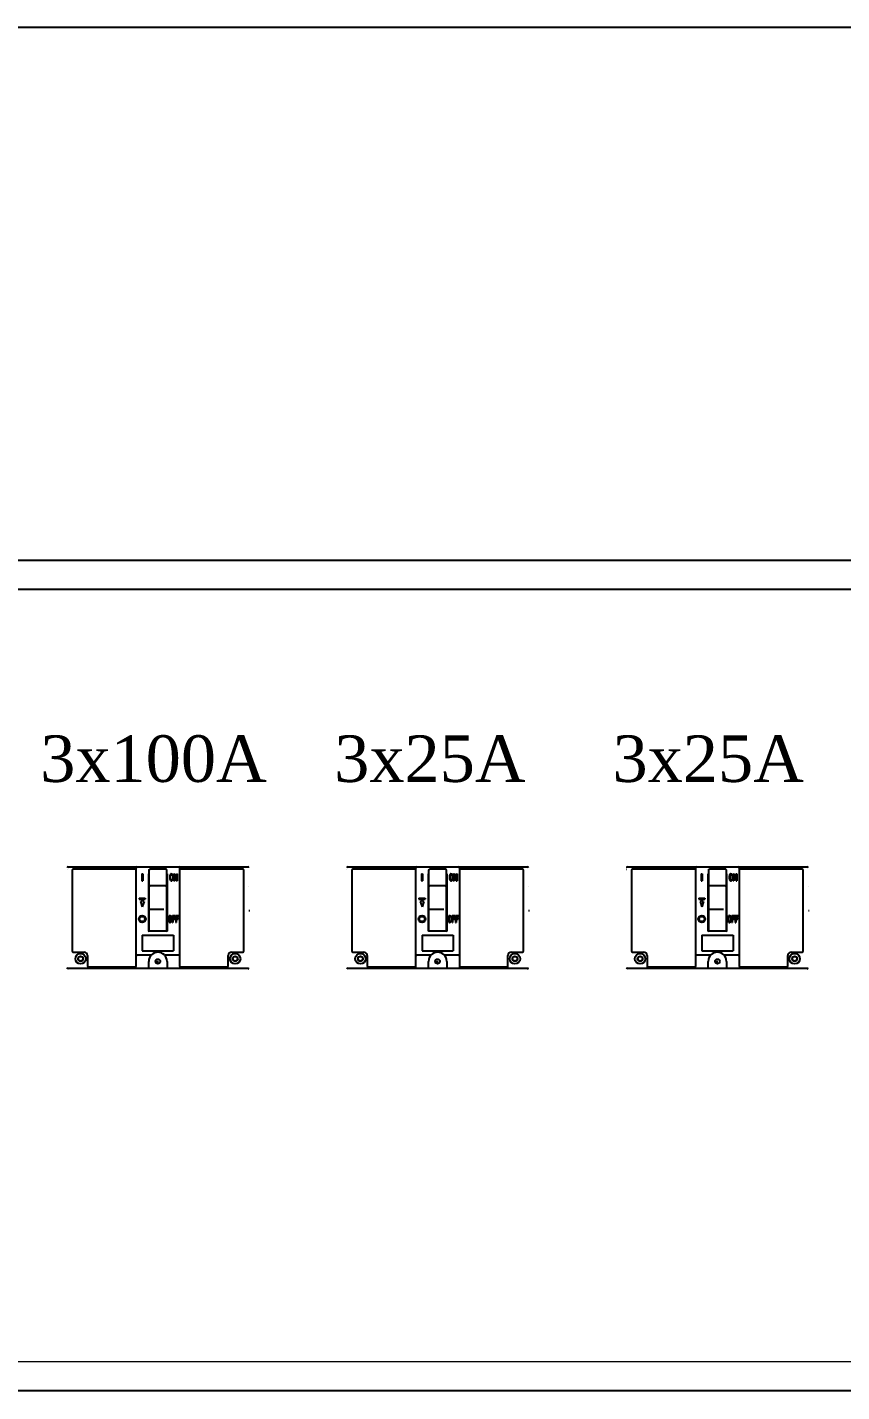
# Model space of a CAD drawing. Header units: metres. Extents: x 665631 to 671054, y 4275967 to 4279024.
# Drawn here: x 666614.4 to 666659, y 4276454.5 to 4276529.3 of the extents above; entities that cross this region are included whole.
import ezdxf
from ezdxf.enums import TextEntityAlignment as Align

# ---------------------------------------------------------------- set-up
doc = ezdxf.new("R2010")
doc.units = ezdxf.units.M
doc.linetypes.add('CENTER', pattern=[2, 1.25, -0.25, 0.25, -0.25])
doc.layers.get('0').update_dxf_attribs({"color": 5, "lineweight": 0})
for name, color, linetype in [('AFB ANTED', 7, 'Continuous'), ('DEFAULT_1', 7, 'CENTER'), ('SUPPLEMENTARY', 7, 'Continuous')]:
    doc.layers.add(name, color=color, linetype=linetype)
doc.styles.get("Standard").update_dxf_attribs({"font": 'times.ttf'})
doc.dimstyles.new('ISO-25', dxfattribs={"dimtxt": 2.5, "dimasz": 2.5, "dimexe": 1.25, "dimexo": 0.625, "dimtad": 1, "dimtxsty": 'Standard', "dimcen": 2.5, "dimadec": 0, "dimazin": 0, "dimtfac": 1, "dimtmove": 0, "dimatfit": 3, "dimfxl": 1, "dimarcsym": 0})

# ---------------------------------------------------------------- blocks, each defined once
blk = doc.blocks.new('ANO DETAYI')
at = {"color": 7, "linetype": 'Continuous'}
for p, q in [((-65220.346, -338.975, 148), (-63920.346, -338.975, 148)), ((-65181.346, -576.975, 74), (-63959.346, -576.975, 74)), ((-65178.346, -589.975, 74), (-63962.346, -589.975, 74)), ((-64989.584, -715.215, 76.949), (-64989.603, -715.196, 76.949)), ((-64989.584, -715.196, 76.949), (-64989.603, -715.196, 76.949)), ((-64989.196, -714.071, 76.949), (-64908.913, -714.071, 76.949)), ((-64987.384, -715.429, 76.949), (-64987.384, -751.742, 76.949)), ((-64959.141, -715.041, 76.949), (-64986.996, -715.041, 76.949)), ((-64958.753, -758.337, 76.949), (-64958.753, -714.459, 76.949)), ((-64956.231, -717.136, 76.949), (-64956.231, -720.24, 76.949)), ((-64956.231, -717.136, 76.949), (-64955.843, -717.136, 76.949)), ((-64955.843, -717.136, 76.949), (-64955.843, -720.24, 76.949)), ((-64953.322, -717.101, 76.949), (-64953.322, -742.787, 76.949)), ((-64952.934, -742.691, 76.949), (-64952.934, -715.373, 76.949)), ((-64945.563, -714.985, 76.949), (-64952.546, -714.985, 76.949)), ((-64945.175, -715.373, 76.949), (-64945.175, -742.691, 76.949)), ((-64944.787, -742.787, 76.949), (-64944.787, -717.101, 76.949)), ((-64943.701, -717.863, 76.949), (-64943.739, -718.193, 76.949)), ((-64943.739, -718.193, 76.949), (-64943.739, -719.183, 76.949)), ((-64943.739, -719.183, 76.949), (-64943.701, -719.513, 76.949)), ((-64943.625, -717.598, 76.949), (-64943.701, -717.863, 76.949)), ((-64943.472, -717.334, 76.949), (-64943.625, -717.598, 76.949)), ((-64943.472, -717.929, 76.949), (-64943.51, -718.193, 76.949)), ((-64943.51, -718.193, 76.949), (-64943.51, -719.183, 76.949)), ((-64943.51, -719.183, 76.949), (-64943.472, -719.447, 76.949)), ((-64943.319, -717.202, 76.949), (-64943.472, -717.334, 76.949)), ((-64943.396, -717.731, 76.949), (-64943.472, -717.929, 76.949)), ((-64943.281, -717.598, 76.949), (-64943.396, -717.731, 76.949)), ((-64943.129, -717.136, 76.949), (-64943.319, -717.202, 76.949)), ((-64943.129, -717.532, 76.949), (-64943.281, -717.598, 76.949)), ((-64943.129, -717.136, 76.949), (-64942.824, -717.136, 76.949)), ((-64943.129, -717.532, 76.949), (-64942.824, -717.532, 76.949)), ((-64942.824, -717.136, 76.949), (-64942.633, -717.202, 76.949)), ((-64942.824, -717.532, 76.949), (-64942.671, -717.598, 76.949)), ((-64942.671, -717.598, 76.949), (-64942.557, -717.731, 76.949)), ((-64942.633, -717.202, 76.949), (-64942.48, -717.334, 76.949)), ((-64942.557, -717.731, 76.949), (-64942.48, -717.929, 76.949)), ((-64942.48, -717.334, 76.949), (-64942.328, -717.598, 76.949)), ((-64942.48, -717.929, 76.949), (-64942.442, -718.193, 76.949)), ((-64942.442, -719.183, 76.949), (-64942.48, -719.447, 76.949)), ((-64942.442, -718.193, 76.949), (-64942.442, -719.183, 76.949)), ((-64942.328, -717.598, 76.949), (-64942.251, -717.863, 76.949)), ((-64942.251, -717.863, 76.949), (-64942.213, -718.193, 76.949)), ((-64942.213, -719.183, 76.949), (-64942.251, -719.513, 76.949)), ((-64942.213, -718.193, 76.949), (-64942.213, -719.183, 76.949)), ((-64941.908, -717.136, 76.949), (-64941.908, -720.24, 76.949)), ((-64941.908, -717.136, 76.949), (-64941.565, -717.136, 76.949)), ((-64941.679, -717.532, 76.949), (-64941.679, -720.24, 76.949)), ((-64941.679, -717.532, 76.949), (-64940.725, -720.24, 76.949)), ((-64941.565, -717.136, 76.949), (-64940.611, -719.778, 76.949)), ((-64940.611, -717.136, 76.949), (-64940.611, -719.778, 76.949)), ((-64940.611, -717.136, 76.949), (-64940.382, -717.136, 76.949)), ((-64940.382, -717.136, 76.949), (-64940.382, -720.24, 76.949)), ((-64939.355, -714.459, 76.949), (-64939.355, -758.337, 76.949)), ((-64911.112, -715.041, 76.949), (-64938.967, -715.041, 76.949)), ((-64910.724, -751.742, 76.949), (-64910.724, -715.429, 76.949)), ((-64864.584, -715.215, 76.949), (-64864.603, -715.196, 76.949)), ((-64864.584, -715.196, 76.949), (-64864.603, -715.196, 76.949)), ((-64864.196, -714.071, 76.949), (-64783.913, -714.071, 76.949)), ((-64862.384, -715.429, 76.949), (-64862.384, -751.742, 76.949)), ((-64834.141, -715.041, 76.949), (-64861.996, -715.041, 76.949)), ((-64833.753, -758.337, 76.949), (-64833.753, -714.459, 76.949)), ((-64831.231, -717.136, 76.949), (-64831.231, -720.24, 76.949)), ((-64831.231, -717.136, 76.949), (-64830.843, -717.136, 76.949)), ((-64830.843, -717.136, 76.949), (-64830.843, -720.24, 76.949)), ((-64828.322, -717.101, 76.949), (-64828.322, -742.787, 76.949)), ((-64827.934, -742.691, 76.949), (-64827.934, -715.373, 76.949)), ((-64820.563, -714.985, 76.949), (-64827.546, -714.985, 76.949)), ((-64820.175, -715.373, 76.949), (-64820.175, -742.691, 76.949)), ((-64819.787, -742.787, 76.949), (-64819.787, -717.101, 76.949)), ((-64818.701, -717.863, 76.949), (-64818.739, -718.193, 76.949)), ((-64818.739, -718.193, 76.949), (-64818.739, -719.183, 76.949)), ((-64818.739, -719.183, 76.949), (-64818.701, -719.513, 76.949)), ((-64818.625, -717.598, 76.949), (-64818.701, -717.863, 76.949)), ((-64818.472, -717.334, 76.949), (-64818.625, -717.598, 76.949)), ((-64818.472, -717.929, 76.949), (-64818.51, -718.193, 76.949)), ((-64818.51, -718.193, 76.949), (-64818.51, -719.183, 76.949)), ((-64818.51, -719.183, 76.949), (-64818.472, -719.447, 76.949)), ((-64818.319, -717.202, 76.949), (-64818.472, -717.334, 76.949)), ((-64818.396, -717.731, 76.949), (-64818.472, -717.929, 76.949)), ((-64818.281, -717.598, 76.949), (-64818.396, -717.731, 76.949)), ((-64818.129, -717.136, 76.949), (-64818.319, -717.202, 76.949)), ((-64818.129, -717.532, 76.949), (-64818.281, -717.598, 76.949)), ((-64818.129, -717.136, 76.949), (-64817.824, -717.136, 76.949)), ((-64818.129, -717.532, 76.949), (-64817.824, -717.532, 76.949)), ((-64817.824, -717.136, 76.949), (-64817.633, -717.202, 76.949)), ((-64817.824, -717.532, 76.949), (-64817.671, -717.598, 76.949)), ((-64817.671, -717.598, 76.949), (-64817.557, -717.731, 76.949)), ((-64817.633, -717.202, 76.949), (-64817.48, -717.334, 76.949)), ((-64817.557, -717.731, 76.949), (-64817.48, -717.929, 76.949)), ((-64817.48, -717.334, 76.949), (-64817.328, -717.598, 76.949)), ((-64817.48, -717.929, 76.949), (-64817.442, -718.193, 76.949)), ((-64817.442, -719.183, 76.949), (-64817.48, -719.447, 76.949)), ((-64817.442, -718.193, 76.949), (-64817.442, -719.183, 76.949)), ((-64817.328, -717.598, 76.949), (-64817.251, -717.863, 76.949)), ((-64817.251, -717.863, 76.949), (-64817.213, -718.193, 76.949)), ((-64817.213, -719.183, 76.949), (-64817.251, -719.513, 76.949)), ((-64817.213, -718.193, 76.949), (-64817.213, -719.183, 76.949)), ((-64816.908, -717.136, 76.949), (-64816.908, -720.24, 76.949)), ((-64816.908, -717.136, 76.949), (-64816.565, -717.136, 76.949)), ((-64816.679, -717.532, 76.949), (-64816.679, -720.24, 76.949)), ((-64816.679, -717.532, 76.949), (-64815.725, -720.24, 76.949)), ((-64816.565, -717.136, 76.949), (-64815.611, -719.778, 76.949)), ((-64815.611, -717.136, 76.949), (-64815.611, -719.778, 76.949)), ((-64815.611, -717.136, 76.949), (-64815.382, -717.136, 76.949)), ((-64815.382, -717.136, 76.949), (-64815.382, -720.24, 76.949)), ((-64814.355, -714.459, 76.949), (-64814.355, -758.337, 76.949)), ((-64786.112, -715.041, 76.949), (-64813.967, -715.041, 76.949)), ((-64785.724, -751.742, 76.949), (-64785.724, -715.429, 76.949)), ((-64739.584, -715.215, 76.949), (-64739.603, -715.196, 76.949)), ((-64739.584, -715.196, 76.949), (-64739.603, -715.196, 76.949)), ((-64739.196, -714.071, 76.949), (-64658.913, -714.071, 76.949)), ((-64737.384, -715.429, 76.949), (-64737.384, -751.742, 76.949)), ((-64709.141, -715.041, 76.949), (-64736.996, -715.041, 76.949)), ((-64708.753, -758.337, 76.949), (-64708.753, -714.459, 76.949)), ((-64706.231, -717.136, 76.949), (-64706.231, -720.24, 76.949)), ((-64706.231, -717.136, 76.949), (-64705.843, -717.136, 76.949)), ((-64705.843, -717.136, 76.949), (-64705.843, -720.24, 76.949)), ((-64703.322, -717.101, 76.949), (-64703.322, -742.787, 76.949)), ((-64702.934, -742.691, 76.949), (-64702.934, -715.373, 76.949)), ((-64695.563, -714.985, 76.949), (-64702.546, -714.985, 76.949)), ((-64695.175, -715.373, 76.949), (-64695.175, -742.691, 76.949)), ((-64694.787, -742.787, 76.949), (-64694.787, -717.101, 76.949)), ((-64693.701, -717.863, 76.949), (-64693.739, -718.193, 76.949)), ((-64693.739, -718.193, 76.949), (-64693.739, -719.183, 76.949)), ((-64693.739, -719.183, 76.949), (-64693.701, -719.513, 76.949)), ((-64693.625, -717.598, 76.949), (-64693.701, -717.863, 76.949)), ((-64693.472, -717.334, 76.949), (-64693.625, -717.598, 76.949)), ((-64693.472, -717.929, 76.949), (-64693.51, -718.193, 76.949)), ((-64693.51, -718.193, 76.949), (-64693.51, -719.183, 76.949)), ((-64693.51, -719.183, 76.949), (-64693.472, -719.447, 76.949)), ((-64693.319, -717.202, 76.949), (-64693.472, -717.334, 76.949)), ((-64693.396, -717.731, 76.949), (-64693.472, -717.929, 76.949)), ((-64693.281, -717.598, 76.949), (-64693.396, -717.731, 76.949)), ((-64693.129, -717.136, 76.949), (-64693.319, -717.202, 76.949)), ((-64693.129, -717.532, 76.949), (-64693.281, -717.598, 76.949)), ((-64693.129, -717.136, 76.949), (-64692.824, -717.136, 76.949)), ((-64693.129, -717.532, 76.949), (-64692.824, -717.532, 76.949)), ((-64692.824, -717.136, 76.949), (-64692.633, -717.202, 76.949)), ((-64692.824, -717.532, 76.949), (-64692.671, -717.598, 76.949)), ((-64692.671, -717.598, 76.949), (-64692.557, -717.731, 76.949)), ((-64692.633, -717.202, 76.949), (-64692.48, -717.334, 76.949)), ((-64692.557, -717.731, 76.949), (-64692.48, -717.929, 76.949)), ((-64692.48, -717.334, 76.949), (-64692.328, -717.598, 76.949)), ((-64692.48, -717.929, 76.949), (-64692.442, -718.193, 76.949)), ((-64692.442, -719.183, 76.949), (-64692.48, -719.447, 76.949)), ((-64692.442, -718.193, 76.949), (-64692.442, -719.183, 76.949)), ((-64692.328, -717.598, 76.949), (-64692.251, -717.863, 76.949)), ((-64692.251, -717.863, 76.949), (-64692.213, -718.193, 76.949)), ((-64692.213, -719.183, 76.949), (-64692.251, -719.513, 76.949)), ((-64692.213, -718.193, 76.949), (-64692.213, -719.183, 76.949)), ((-64691.908, -717.136, 76.949), (-64691.908, -720.24, 76.949)), ((-64691.908, -717.136, 76.949), (-64691.565, -717.136, 76.949)), ((-64691.679, -717.532, 76.949), (-64691.679, -720.24, 76.949)), ((-64691.679, -717.532, 76.949), (-64690.725, -720.24, 76.949)), ((-64691.565, -717.136, 76.949), (-64690.611, -719.778, 76.949)), ((-64690.611, -717.136, 76.949), (-64690.611, -719.778, 76.949)), ((-64690.611, -717.136, 76.949), (-64690.382, -717.136, 76.949)), ((-64690.382, -717.136, 76.949), (-64690.382, -720.24, 76.949)), ((-64689.355, -714.459, 76.949), (-64689.355, -758.337, 76.949)), ((-64661.112, -715.041, 76.949), (-64688.967, -715.041, 76.949)), ((-64660.724, -751.742, 76.949), (-64660.724, -715.429, 76.949)), ((-64956.231, -720.24, 76.949), (-64955.843, -720.24, 76.949)), ((-64945.563, -722.547, 76.949), (-64952.546, -722.547, 76.949)), ((-64943.701, -719.513, 76.949), (-64943.625, -719.778, 76.949)), ((-64943.625, -719.778, 76.949), (-64943.472, -720.042, 76.949)), ((-64943.472, -719.447, 76.949), (-64943.396, -719.646, 76.949)), ((-64943.472, -720.042, 76.949), (-64943.319, -720.174, 76.949)), ((-64943.396, -719.646, 76.949), (-64943.281, -719.778, 76.949)), ((-64943.319, -720.174, 76.949), (-64943.129, -720.24, 76.949)), ((-64943.281, -719.778, 76.949), (-64943.129, -719.844, 76.949)), ((-64943.129, -719.844, 76.949), (-64942.824, -719.844, 76.949)), ((-64943.129, -720.24, 76.949), (-64942.824, -720.24, 76.949)), ((-64942.671, -719.778, 76.949), (-64942.824, -719.844, 76.949)), ((-64942.633, -720.174, 76.949), (-64942.824, -720.24, 76.949)), ((-64942.557, -719.646, 76.949), (-64942.671, -719.778, 76.949)), ((-64942.48, -720.042, 76.949), (-64942.633, -720.174, 76.949)), ((-64942.48, -719.447, 76.949), (-64942.557, -719.646, 76.949)), ((-64942.328, -719.778, 76.949), (-64942.48, -720.042, 76.949)), ((-64942.251, -719.513, 76.949), (-64942.328, -719.778, 76.949)), ((-64941.908, -720.24, 76.949), (-64941.679, -720.24, 76.949)), ((-64940.725, -720.24, 76.949), (-64940.382, -720.24, 76.949)), ((-64908.505, -722.956, 76.949), (-64908.525, -722.956, 76.949)), ((-64908.524, -722.974, 76.949), (-64908.505, -722.956, 76.949)), ((-64831.231, -720.24, 76.949), (-64830.843, -720.24, 76.949)), ((-64820.563, -722.547, 76.949), (-64827.546, -722.547, 76.949)), ((-64818.701, -719.513, 76.949), (-64818.625, -719.778, 76.949)), ((-64818.625, -719.778, 76.949), (-64818.472, -720.042, 76.949)), ((-64818.472, -719.447, 76.949), (-64818.396, -719.646, 76.949)), ((-64818.472, -720.042, 76.949), (-64818.319, -720.174, 76.949)), ((-64818.396, -719.646, 76.949), (-64818.281, -719.778, 76.949)), ((-64818.319, -720.174, 76.949), (-64818.129, -720.24, 76.949)), ((-64818.281, -719.778, 76.949), (-64818.129, -719.844, 76.949)), ((-64818.129, -719.844, 76.949), (-64817.824, -719.844, 76.949)), ((-64818.129, -720.24, 76.949), (-64817.824, -720.24, 76.949)), ((-64817.671, -719.778, 76.949), (-64817.824, -719.844, 76.949)), ((-64817.633, -720.174, 76.949), (-64817.824, -720.24, 76.949)), ((-64817.557, -719.646, 76.949), (-64817.671, -719.778, 76.949)), ((-64817.48, -720.042, 76.949), (-64817.633, -720.174, 76.949)), ((-64817.48, -719.447, 76.949), (-64817.557, -719.646, 76.949)), ((-64817.328, -719.778, 76.949), (-64817.48, -720.042, 76.949)), ((-64817.251, -719.513, 76.949), (-64817.328, -719.778, 76.949)), ((-64816.908, -720.24, 76.949), (-64816.679, -720.24, 76.949)), ((-64815.725, -720.24, 76.949), (-64815.382, -720.24, 76.949)), ((-64783.505, -722.956, 76.949), (-64783.525, -722.956, 76.949)), ((-64783.524, -722.974, 76.949), (-64783.505, -722.956, 76.949)), ((-64706.231, -720.24, 76.949), (-64705.843, -720.24, 76.949)), ((-64695.563, -722.547, 76.949), (-64702.546, -722.547, 76.949)), ((-64693.701, -719.513, 76.949), (-64693.625, -719.778, 76.949)), ((-64693.625, -719.778, 76.949), (-64693.472, -720.042, 76.949)), ((-64693.472, -719.447, 76.949), (-64693.396, -719.646, 76.949)), ((-64693.472, -720.042, 76.949), (-64693.319, -720.174, 76.949)), ((-64693.396, -719.646, 76.949), (-64693.281, -719.778, 76.949)), ((-64693.319, -720.174, 76.949), (-64693.129, -720.24, 76.949)), ((-64693.281, -719.778, 76.949), (-64693.129, -719.844, 76.949)), ((-64693.129, -719.844, 76.949), (-64692.824, -719.844, 76.949)), ((-64693.129, -720.24, 76.949), (-64692.824, -720.24, 76.949)), ((-64692.671, -719.778, 76.949), (-64692.824, -719.844, 76.949)), ((-64692.633, -720.174, 76.949), (-64692.824, -720.24, 76.949)), ((-64692.557, -719.646, 76.949), (-64692.671, -719.778, 76.949)), ((-64692.48, -720.042, 76.949), (-64692.633, -720.174, 76.949)), ((-64692.48, -719.447, 76.949), (-64692.557, -719.646, 76.949)), ((-64692.328, -719.778, 76.949), (-64692.48, -720.042, 76.949)), ((-64692.251, -719.513, 76.949), (-64692.328, -719.778, 76.949)), ((-64691.908, -720.24, 76.949), (-64691.679, -720.24, 76.949)), ((-64690.725, -720.24, 76.949), (-64690.382, -720.24, 76.949)), ((-64658.505, -722.956, 76.949), (-64658.525, -722.956, 76.949)), ((-64658.524, -722.974, 76.949), (-64658.505, -722.956, 76.949)), ((-64957.395, -727.999, 76.949), (-64957.395, -728.387, 76.949)), ((-64957.395, -727.999, 76.949), (-64954.679, -727.999, 76.949)), ((-64957.395, -728.387, 76.949), (-64956.231, -728.387, 76.949)), ((-64956.813, -729.551, 76.949), (-64956.037, -731.878, 76.949)), ((-64956.813, -729.551, 76.949), (-64956.231, -729.551, 76.949)), ((-64956.231, -728.387, 76.949), (-64956.231, -729.551, 76.949)), ((-64955.261, -729.551, 76.949), (-64956.037, -731.878, 76.949)), ((-64955.843, -728.387, 76.949), (-64955.843, -729.551, 76.949)), ((-64955.843, -728.387, 76.949), (-64954.679, -728.387, 76.949)), ((-64955.843, -729.551, 76.949), (-64955.261, -729.551, 76.949)), ((-64954.679, -727.999, 76.949), (-64954.679, -728.387, 76.949)), ((-64832.395, -727.999, 76.949), (-64832.395, -728.387, 76.949)), ((-64832.395, -727.999, 76.949), (-64829.679, -727.999, 76.949)), ((-64832.395, -728.387, 76.949), (-64831.231, -728.387, 76.949)), ((-64831.813, -729.551, 76.949), (-64831.037, -731.878, 76.949)), ((-64831.813, -729.551, 76.949), (-64831.231, -729.551, 76.949)), ((-64831.231, -728.387, 76.949), (-64831.231, -729.551, 76.949)), ((-64830.261, -729.551, 76.949), (-64831.037, -731.878, 76.949)), ((-64830.843, -728.387, 76.949), (-64830.843, -729.551, 76.949)), ((-64830.843, -728.387, 76.949), (-64829.679, -728.387, 76.949)), ((-64830.843, -729.551, 76.949), (-64830.261, -729.551, 76.949)), ((-64829.679, -727.999, 76.949), (-64829.679, -728.387, 76.949)), ((-64707.395, -727.999, 76.949), (-64707.395, -728.387, 76.949)), ((-64707.395, -727.999, 76.949), (-64704.679, -727.999, 76.949)), ((-64707.395, -728.387, 76.949), (-64706.231, -728.387, 76.949)), ((-64706.813, -729.551, 76.949), (-64706.037, -731.878, 76.949)), ((-64706.813, -729.551, 76.949), (-64706.231, -729.551, 76.949)), ((-64706.231, -728.387, 76.949), (-64706.231, -729.551, 76.949)), ((-64705.261, -729.551, 76.949), (-64706.037, -731.878, 76.949)), ((-64705.843, -728.387, 76.949), (-64705.843, -729.551, 76.949)), ((-64705.843, -728.387, 76.949), (-64704.679, -728.387, 76.949)), ((-64705.843, -729.551, 76.949), (-64705.261, -729.551, 76.949)), ((-64704.679, -727.999, 76.949), (-64704.679, -728.387, 76.949)), ((-64952.546, -732.957, 76.949), (-64946.338, -732.957, 76.949)), ((-64944.247, -736.484, 76.949), (-64944.282, -736.815, 76.949)), ((-64944.282, -736.815, 76.949), (-64944.282, -737.805, 76.949)), ((-64944.177, -736.22, 76.949), (-64944.247, -736.484, 76.949)), ((-64944.036, -735.956, 76.949), (-64944.177, -736.22, 76.949)), ((-64944.036, -736.55, 76.949), (-64944.071, -736.815, 76.949)), ((-64944.071, -736.815, 76.949), (-64944.071, -737.805, 76.949)), ((-64943.895, -735.824, 76.949), (-64944.036, -735.956, 76.949)), ((-64943.966, -736.352, 76.949), (-64944.036, -736.55, 76.949)), ((-64943.86, -736.22, 76.949), (-64943.966, -736.352, 76.949)), ((-64943.719, -735.758, 76.949), (-64943.895, -735.824, 76.949)), ((-64943.719, -736.154, 76.949), (-64943.86, -736.22, 76.949)), ((-64943.719, -735.758, 76.949), (-64943.438, -735.758, 76.949)), ((-64943.719, -736.154, 76.949), (-64943.438, -736.154, 76.949)), ((-64943.438, -735.758, 76.949), (-64943.262, -735.824, 76.949)), ((-64943.438, -736.154, 76.949), (-64943.297, -736.22, 76.949)), ((-64943.297, -736.22, 76.949), (-64943.192, -736.352, 76.949)), ((-64943.262, -735.824, 76.949), (-64943.122, -735.956, 76.949)), ((-64943.192, -736.352, 76.949), (-64943.122, -736.55, 76.949)), ((-64943.122, -735.956, 76.949), (-64942.981, -736.22, 76.949)), ((-64943.122, -736.55, 76.949), (-64943.086, -736.815, 76.949)), ((-64943.086, -736.815, 76.949), (-64943.086, -737.805, 76.949)), ((-64942.981, -736.22, 76.949), (-64942.91, -736.484, 76.949)), ((-64942.91, -736.484, 76.949), (-64942.875, -736.815, 76.949)), ((-64942.875, -736.815, 76.949), (-64942.875, -737.805, 76.949)), ((-64942.594, -735.758, 76.949), (-64942.594, -738.862, 76.949)), ((-64942.594, -735.758, 76.949), (-64941.328, -735.758, 76.949)), ((-64942.383, -736.154, 76.949), (-64942.383, -737.013, 76.949)), ((-64942.383, -736.154, 76.949), (-64941.328, -736.154, 76.949)), ((-64942.383, -737.013, 76.949), (-64941.468, -737.013, 76.949)), ((-64942.383, -737.409, 76.949), (-64942.383, -738.862, 76.949)), ((-64942.383, -737.409, 76.949), (-64941.468, -737.409, 76.949)), ((-64941.468, -737.013, 76.949), (-64941.468, -737.409, 76.949)), ((-64941.328, -735.758, 76.949), (-64941.328, -736.154, 76.949)), ((-64941.046, -735.758, 76.949), (-64941.046, -738.862, 76.949)), ((-64941.046, -735.758, 76.949), (-64939.78, -735.758, 76.949)), ((-64940.835, -736.154, 76.949), (-64940.835, -737.013, 76.949)), ((-64940.835, -736.154, 76.949), (-64939.78, -736.154, 76.949)), ((-64940.835, -737.013, 76.949), (-64939.921, -737.013, 76.949)), ((-64940.835, -737.409, 76.949), (-64940.835, -738.862, 76.949)), ((-64940.835, -737.409, 76.949), (-64939.921, -737.409, 76.949)), ((-64939.921, -737.013, 76.949), (-64939.921, -737.409, 76.949)), ((-64939.78, -735.758, 76.949), (-64939.78, -736.154, 76.949)), ((-64908.016, -733.663, 76.949), (-64908.404, -733.663, 76.949)), ((-64827.546, -732.957, 76.949), (-64821.338, -732.957, 76.949)), ((-64819.247, -736.484, 76.949), (-64819.282, -736.815, 76.949)), ((-64819.282, -736.815, 76.949), (-64819.282, -737.805, 76.949)), ((-64819.177, -736.22, 76.949), (-64819.247, -736.484, 76.949)), ((-64819.036, -735.956, 76.949), (-64819.177, -736.22, 76.949)), ((-64819.036, -736.55, 76.949), (-64819.071, -736.815, 76.949)), ((-64819.071, -736.815, 76.949), (-64819.071, -737.805, 76.949)), ((-64818.895, -735.824, 76.949), (-64819.036, -735.956, 76.949)), ((-64818.966, -736.352, 76.949), (-64819.036, -736.55, 76.949)), ((-64818.86, -736.22, 76.949), (-64818.966, -736.352, 76.949)), ((-64818.719, -735.758, 76.949), (-64818.895, -735.824, 76.949)), ((-64818.719, -736.154, 76.949), (-64818.86, -736.22, 76.949)), ((-64818.719, -735.758, 76.949), (-64818.438, -735.758, 76.949)), ((-64818.719, -736.154, 76.949), (-64818.438, -736.154, 76.949)), ((-64818.438, -735.758, 76.949), (-64818.262, -735.824, 76.949)), ((-64818.438, -736.154, 76.949), (-64818.297, -736.22, 76.949)), ((-64818.297, -736.22, 76.949), (-64818.192, -736.352, 76.949)), ((-64818.262, -735.824, 76.949), (-64818.122, -735.956, 76.949)), ((-64818.192, -736.352, 76.949), (-64818.122, -736.55, 76.949)), ((-64818.122, -735.956, 76.949), (-64817.981, -736.22, 76.949)), ((-64818.122, -736.55, 76.949), (-64818.086, -736.815, 76.949)), ((-64818.086, -736.815, 76.949), (-64818.086, -737.805, 76.949)), ((-64817.981, -736.22, 76.949), (-64817.91, -736.484, 76.949)), ((-64817.91, -736.484, 76.949), (-64817.875, -736.815, 76.949)), ((-64817.875, -736.815, 76.949), (-64817.875, -737.805, 76.949)), ((-64817.594, -735.758, 76.949), (-64817.594, -738.862, 76.949)), ((-64817.594, -735.758, 76.949), (-64816.328, -735.758, 76.949)), ((-64817.383, -736.154, 76.949), (-64817.383, -737.013, 76.949)), ((-64817.383, -736.154, 76.949), (-64816.328, -736.154, 76.949)), ((-64817.383, -737.013, 76.949), (-64816.468, -737.013, 76.949)), ((-64817.383, -737.409, 76.949), (-64817.383, -738.862, 76.949)), ((-64817.383, -737.409, 76.949), (-64816.468, -737.409, 76.949)), ((-64816.468, -737.013, 76.949), (-64816.468, -737.409, 76.949)), ((-64816.328, -735.758, 76.949), (-64816.328, -736.154, 76.949)), ((-64816.046, -735.758, 76.949), (-64816.046, -738.862, 76.949)), ((-64816.046, -735.758, 76.949), (-64814.78, -735.758, 76.949)), ((-64815.835, -736.154, 76.949), (-64815.835, -737.013, 76.949)), ((-64815.835, -736.154, 76.949), (-64814.78, -736.154, 76.949)), ((-64815.835, -737.013, 76.949), (-64814.921, -737.013, 76.949)), ((-64815.835, -737.409, 76.949), (-64815.835, -738.862, 76.949)), ((-64815.835, -737.409, 76.949), (-64814.921, -737.409, 76.949)), ((-64814.921, -737.013, 76.949), (-64814.921, -737.409, 76.949)), ((-64814.78, -735.758, 76.949), (-64814.78, -736.154, 76.949)), ((-64783.016, -733.663, 76.949), (-64783.404, -733.663, 76.949)), ((-64702.546, -732.957, 76.949), (-64696.338, -732.957, 76.949)), ((-64694.247, -736.484, 76.949), (-64694.282, -736.815, 76.949)), ((-64694.282, -736.815, 76.949), (-64694.282, -737.805, 76.949)), ((-64694.177, -736.22, 76.949), (-64694.247, -736.484, 76.949)), ((-64694.036, -735.956, 76.949), (-64694.177, -736.22, 76.949)), ((-64694.036, -736.55, 76.949), (-64694.071, -736.815, 76.949)), ((-64694.071, -736.815, 76.949), (-64694.071, -737.805, 76.949)), ((-64693.895, -735.824, 76.949), (-64694.036, -735.956, 76.949)), ((-64693.966, -736.352, 76.949), (-64694.036, -736.55, 76.949)), ((-64693.86, -736.22, 76.949), (-64693.966, -736.352, 76.949)), ((-64693.719, -735.758, 76.949), (-64693.895, -735.824, 76.949)), ((-64693.719, -736.154, 76.949), (-64693.86, -736.22, 76.949)), ((-64693.719, -735.758, 76.949), (-64693.438, -735.758, 76.949)), ((-64693.719, -736.154, 76.949), (-64693.438, -736.154, 76.949)), ((-64693.438, -735.758, 76.949), (-64693.262, -735.824, 76.949)), ((-64693.438, -736.154, 76.949), (-64693.297, -736.22, 76.949)), ((-64693.297, -736.22, 76.949), (-64693.192, -736.352, 76.949)), ((-64693.262, -735.824, 76.949), (-64693.122, -735.956, 76.949)), ((-64693.192, -736.352, 76.949), (-64693.122, -736.55, 76.949)), ((-64693.122, -735.956, 76.949), (-64692.981, -736.22, 76.949)), ((-64693.122, -736.55, 76.949), (-64693.086, -736.815, 76.949)), ((-64693.086, -736.815, 76.949), (-64693.086, -737.805, 76.949)), ((-64692.981, -736.22, 76.949), (-64692.91, -736.484, 76.949)), ((-64692.91, -736.484, 76.949), (-64692.875, -736.815, 76.949)), ((-64692.875, -736.815, 76.949), (-64692.875, -737.805, 76.949)), ((-64692.594, -735.758, 76.949), (-64692.594, -738.862, 76.949)), ((-64692.594, -735.758, 76.949), (-64691.328, -735.758, 76.949)), ((-64692.383, -736.154, 76.949), (-64692.383, -737.013, 76.949)), ((-64692.383, -736.154, 76.949), (-64691.328, -736.154, 76.949)), ((-64692.383, -737.013, 76.949), (-64691.468, -737.013, 76.949)), ((-64692.383, -737.409, 76.949), (-64692.383, -738.862, 76.949)), ((-64692.383, -737.409, 76.949), (-64691.468, -737.409, 76.949)), ((-64691.468, -737.013, 76.949), (-64691.468, -737.409, 76.949)), ((-64691.328, -735.758, 76.949), (-64691.328, -736.154, 76.949)), ((-64691.046, -735.758, 76.949), (-64691.046, -738.862, 76.949)), ((-64691.046, -735.758, 76.949), (-64689.78, -735.758, 76.949)), ((-64690.835, -736.154, 76.949), (-64690.835, -737.013, 76.949)), ((-64690.835, -736.154, 76.949), (-64689.78, -736.154, 76.949)), ((-64690.835, -737.013, 76.949), (-64689.921, -737.013, 76.949)), ((-64690.835, -737.409, 76.949), (-64690.835, -738.862, 76.949)), ((-64690.835, -737.409, 76.949), (-64689.921, -737.409, 76.949)), ((-64689.921, -737.013, 76.949), (-64689.921, -737.409, 76.949)), ((-64689.78, -735.758, 76.949), (-64689.78, -736.154, 76.949)), ((-64658.016, -733.663, 76.949), (-64658.404, -733.663, 76.949)), ((-64952.769, -742.691, 76.949), (-64952.934, -742.691, 76.949)), ((-64945.563, -742.762, 76.949), (-64952.546, -742.762, 76.949)), ((-64945.175, -742.691, 76.949), (-64945.341, -742.691, 76.949)), ((-64944.282, -737.805, 76.949), (-64944.247, -738.135, 76.949)), ((-64944.247, -738.135, 76.949), (-64944.177, -738.399, 76.949)), ((-64944.177, -738.399, 76.949), (-64944.036, -738.664, 76.949)), ((-64944.071, -737.805, 76.949), (-64944.036, -738.069, 76.949)), ((-64944.036, -738.069, 76.949), (-64943.966, -738.267, 76.949)), ((-64944.036, -738.664, 76.949), (-64943.895, -738.796, 76.949)), ((-64943.966, -738.267, 76.949), (-64943.86, -738.399, 76.949)), ((-64943.895, -738.796, 76.949), (-64943.719, -738.862, 76.949)), ((-64943.86, -738.399, 76.949), (-64943.719, -738.465, 76.949)), ((-64943.719, -738.465, 76.949), (-64943.438, -738.465, 76.949)), ((-64943.719, -738.862, 76.949), (-64943.438, -738.862, 76.949)), ((-64943.297, -738.399, 76.949), (-64943.438, -738.465, 76.949)), ((-64943.262, -738.796, 76.949), (-64943.438, -738.862, 76.949)), ((-64943.192, -738.267, 76.949), (-64943.297, -738.399, 76.949)), ((-64943.122, -738.664, 76.949), (-64943.262, -738.796, 76.949)), ((-64943.122, -738.069, 76.949), (-64943.192, -738.267, 76.949)), ((-64943.086, -737.805, 76.949), (-64943.122, -738.069, 76.949)), ((-64942.981, -738.399, 76.949), (-64943.122, -738.664, 76.949)), ((-64942.91, -738.135, 76.949), (-64942.981, -738.399, 76.949)), ((-64942.875, -737.805, 76.949), (-64942.91, -738.135, 76.949)), ((-64942.594, -738.862, 76.949), (-64942.383, -738.862, 76.949)), ((-64941.046, -738.862, 76.949), (-64940.835, -738.862, 76.949)), ((-64827.769, -742.691, 76.949), (-64827.934, -742.691, 76.949)), ((-64820.563, -742.762, 76.949), (-64827.546, -742.762, 76.949)), ((-64820.175, -742.691, 76.949), (-64820.341, -742.691, 76.949)), ((-64819.282, -737.805, 76.949), (-64819.247, -738.135, 76.949)), ((-64819.247, -738.135, 76.949), (-64819.177, -738.399, 76.949)), ((-64819.177, -738.399, 76.949), (-64819.036, -738.664, 76.949)), ((-64819.071, -737.805, 76.949), (-64819.036, -738.069, 76.949)), ((-64819.036, -738.069, 76.949), (-64818.966, -738.267, 76.949)), ((-64819.036, -738.664, 76.949), (-64818.895, -738.796, 76.949)), ((-64818.966, -738.267, 76.949), (-64818.86, -738.399, 76.949)), ((-64818.895, -738.796, 76.949), (-64818.719, -738.862, 76.949)), ((-64818.86, -738.399, 76.949), (-64818.719, -738.465, 76.949)), ((-64818.719, -738.465, 76.949), (-64818.438, -738.465, 76.949)), ((-64818.719, -738.862, 76.949), (-64818.438, -738.862, 76.949)), ((-64818.297, -738.399, 76.949), (-64818.438, -738.465, 76.949)), ((-64818.262, -738.796, 76.949), (-64818.438, -738.862, 76.949)), ((-64818.192, -738.267, 76.949), (-64818.297, -738.399, 76.949)), ((-64818.122, -738.664, 76.949), (-64818.262, -738.796, 76.949)), ((-64818.122, -738.069, 76.949), (-64818.192, -738.267, 76.949)), ((-64818.086, -737.805, 76.949), (-64818.122, -738.069, 76.949)), ((-64817.981, -738.399, 76.949), (-64818.122, -738.664, 76.949)), ((-64817.91, -738.135, 76.949), (-64817.981, -738.399, 76.949)), ((-64817.875, -737.805, 76.949), (-64817.91, -738.135, 76.949)), ((-64817.594, -738.862, 76.949), (-64817.383, -738.862, 76.949)), ((-64816.046, -738.862, 76.949), (-64815.835, -738.862, 76.949)), ((-64702.769, -742.691, 76.949), (-64702.934, -742.691, 76.949)), ((-64695.563, -742.762, 76.949), (-64702.546, -742.762, 76.949)), ((-64695.175, -742.691, 76.949), (-64695.341, -742.691, 76.949)), ((-64694.282, -737.805, 76.949), (-64694.247, -738.135, 76.949)), ((-64694.247, -738.135, 76.949), (-64694.177, -738.399, 76.949)), ((-64694.177, -738.399, 76.949), (-64694.036, -738.664, 76.949)), ((-64694.071, -737.805, 76.949), (-64694.036, -738.069, 76.949)), ((-64694.036, -738.069, 76.949), (-64693.966, -738.267, 76.949)), ((-64694.036, -738.664, 76.949), (-64693.895, -738.796, 76.949)), ((-64693.966, -738.267, 76.949), (-64693.86, -738.399, 76.949)), ((-64693.895, -738.796, 76.949), (-64693.719, -738.862, 76.949)), ((-64693.86, -738.399, 76.949), (-64693.719, -738.465, 76.949)), ((-64693.719, -738.465, 76.949), (-64693.438, -738.465, 76.949)), ((-64693.719, -738.862, 76.949), (-64693.438, -738.862, 76.949)), ((-64693.297, -738.399, 76.949), (-64693.438, -738.465, 76.949)), ((-64693.262, -738.796, 76.949), (-64693.438, -738.862, 76.949)), ((-64693.192, -738.267, 76.949), (-64693.297, -738.399, 76.949)), ((-64693.122, -738.664, 76.949), (-64693.262, -738.796, 76.949)), ((-64693.122, -738.069, 76.949), (-64693.192, -738.267, 76.949)), ((-64693.086, -737.805, 76.949), (-64693.122, -738.069, 76.949)), ((-64692.981, -738.399, 76.949), (-64693.122, -738.664, 76.949)), ((-64692.91, -738.135, 76.949), (-64692.981, -738.399, 76.949)), ((-64692.875, -737.805, 76.949), (-64692.91, -738.135, 76.949)), ((-64692.594, -738.862, 76.949), (-64692.383, -738.862, 76.949)), ((-64691.046, -738.862, 76.949), (-64690.835, -738.862, 76.949)), ((-64956.037, -744.603, 76.949), (-64956.037, -751.586, 76.949)), ((-64956.037, -744.603, 76.949), (-64942.071, -744.603, 76.949)), ((-64942.071, -744.603, 76.949), (-64942.071, -751.586, 76.949)), ((-64831.037, -744.603, 76.949), (-64831.037, -751.586, 76.949)), ((-64831.037, -744.603, 76.949), (-64817.071, -744.603, 76.949)), ((-64817.071, -744.603, 76.949), (-64817.071, -751.586, 76.949)), ((-64706.037, -744.603, 76.949), (-64706.037, -751.586, 76.949)), ((-64706.037, -744.603, 76.949), (-64692.071, -744.603, 76.949)), ((-64692.071, -744.603, 76.949), (-64692.071, -751.586, 76.949)), ((-64986.996, -752.13, 76.949), (-64982.03, -752.13, 76.949)), ((-64980.478, -753.681, 76.949), (-64980.478, -758.337, 76.949)), ((-64952.259, -753.526, 76.949), (-64958.365, -753.526, 76.949)), ((-64956.037, -751.586, 76.949), (-64942.071, -751.586, 76.949)), ((-64939.743, -753.526, 76.949), (-64945.849, -753.526, 76.949)), ((-64917.63, -758.337, 76.949), (-64917.63, -753.681, 76.949)), ((-64916.078, -752.13, 76.949), (-64911.112, -752.13, 76.949)), ((-64861.996, -752.13, 76.949), (-64857.03, -752.13, 76.949)), ((-64855.478, -753.681, 76.949), (-64855.478, -758.337, 76.949)), ((-64827.259, -753.526, 76.949), (-64833.365, -753.526, 76.949)), ((-64831.037, -751.586, 76.949), (-64817.071, -751.586, 76.949)), ((-64814.743, -753.526, 76.949), (-64820.849, -753.526, 76.949)), ((-64792.63, -758.337, 76.949), (-64792.63, -753.681, 76.949)), ((-64791.078, -752.13, 76.949), (-64786.112, -752.13, 76.949)), ((-64736.996, -752.13, 76.949), (-64732.03, -752.13, 76.949)), ((-64730.478, -753.681, 76.949), (-64730.478, -758.337, 76.949)), ((-64702.259, -753.526, 76.949), (-64708.365, -753.526, 76.949)), ((-64706.037, -751.586, 76.949), (-64692.071, -751.586, 76.949)), ((-64689.743, -753.526, 76.949), (-64695.849, -753.526, 76.949)), ((-64667.63, -758.337, 76.949), (-64667.63, -753.681, 76.949)), ((-64666.078, -752.13, 76.949), (-64661.112, -752.13, 76.949)), ((-64989.428, -759.346, 76.949), (-64908.505, -759.346, 76.949)), ((-64980.09, -758.725, 76.949), (-64959.141, -758.725, 76.949)), ((-64953.128, -759.19, 76.949), (-64953.128, -756.242, 76.949)), ((-64944.981, -756.242, 76.949), (-64944.981, -759.19, 76.949)), ((-64938.967, -758.725, 76.949), (-64918.018, -758.725, 76.949)), ((-64908.893, -759.734, 76.949), (-64908.505, -759.346, 76.949)), ((-64864.428, -759.346, 76.949), (-64783.505, -759.346, 76.949)), ((-64855.09, -758.725, 76.949), (-64834.141, -758.725, 76.949)), ((-64828.128, -759.19, 76.949), (-64828.128, -756.242, 76.949)), ((-64819.981, -756.242, 76.949), (-64819.981, -759.19, 76.949)), ((-64813.967, -758.725, 76.949), (-64793.018, -758.725, 76.949)), ((-64783.893, -759.734, 76.949), (-64783.505, -759.346, 76.949)), ((-64739.428, -759.346, 76.949), (-64658.505, -759.346, 76.949)), ((-64730.09, -758.725, 76.949), (-64709.141, -758.725, 76.949)), ((-64703.128, -759.19, 76.949), (-64703.128, -756.242, 76.949)), ((-64694.981, -756.242, 76.949), (-64694.981, -759.19, 76.949)), ((-64688.967, -758.725, 76.949), (-64668.018, -758.725, 76.949)), ((-64658.893, -759.734, 76.949), (-64658.505, -759.346, 76.949))]:
    blk.add_line(p, q, dxfattribs=at)
at = {"linetype": 'Continuous', "lineweight": 15, "ltscale": 5}
for q in [(-63964.346, -934.975, 148), (-63962.346, -934.975, 148)]:
    blk.add_line((-65178.346, -934.975, 148), q, dxfattribs=at)
at = {"linetype": 'ByBlock', "lineweight": 25, "ltscale": 2.5}
blk.add_line((-65178.346, -947.975, 148), (-63962.346, -947.975, 148), dxfattribs=at)
at = {"color": 7, "linetype": 'Continuous'}
for centre, radius in [((-64956.037, -737.31, 76.949), 1.552), ((-64956.037, -737.31, 76.949), 1.164), ((-64831.037, -737.31, 76.949), 1.552), ((-64831.037, -737.31, 76.949), 1.164), ((-64706.037, -737.31, 76.949), 1.552), ((-64706.037, -737.31, 76.949), 1.164), ((-64983.582, -755.078, 76.949), 2.328), ((-64983.582, -755.078, 76.949), 1.125), ((-64983.582, -755.078, 76.949), 1.028), ((-64949.054, -756.242, 76.949), 1.047), ((-64914.526, -755.078, 76.949), 2.328), ((-64914.526, -755.078, 76.949), 1.125), ((-64914.526, -755.078, 76.949), 1.028), ((-64858.582, -755.078, 76.949), 2.328), ((-64858.582, -755.078, 76.949), 1.125), ((-64858.582, -755.078, 76.949), 1.028), ((-64824.054, -756.242, 76.949), 1.047), ((-64789.526, -755.078, 76.949), 2.328), ((-64789.526, -755.078, 76.949), 1.125), ((-64789.526, -755.078, 76.949), 1.028), ((-64733.582, -755.078, 76.949), 2.328), ((-64733.582, -755.078, 76.949), 1.125), ((-64733.582, -755.078, 76.949), 1.028), ((-64699.054, -756.242, 76.949), 1.047), ((-64664.526, -755.078, 76.949), 2.328), ((-64664.526, -755.078, 76.949), 1.125), ((-64664.526, -755.078, 76.949), 1.028)]:
    blk.add_circle(centre, radius, dxfattribs=at)
for centre, radius, start, end in [((-64989.196, -714.459, 76.949), 0.388, 90, 180), ((-64986.996, -715.429, 76.949), 0.388, 90, 180), ((-64959.141, -715.429, 76.949), 0.388, 0, 90), ((-64958.365, -714.459, 76.949), 0.388, 90, 180), ((-64952.934, -718.473, 76.949), 0.388, 90, 180), ((-64945.175, -718.473, 76.949), 0.388, 0, 90), ((-64939.743, -714.459, 76.949), 0.388, 0, 90), ((-64938.967, -715.429, 76.949), 0.388, 90, 180), ((-64911.112, -715.429, 76.949), 0.388, 0, 90), ((-64908.913, -714.459, 76.949), 0.388, 0, 90), ((-64864.196, -714.459, 76.949), 0.388, 90, 180), ((-64861.996, -715.429, 76.949), 0.388, 90, 180), ((-64834.141, -715.429, 76.949), 0.388, 0, 90), ((-64833.365, -714.459, 76.949), 0.388, 90, 180), ((-64827.934, -718.473, 76.949), 0.388, 90, 180), ((-64820.175, -718.473, 76.949), 0.388, 0, 90), ((-64814.743, -714.459, 76.949), 0.388, 0, 90), ((-64813.967, -715.429, 76.949), 0.388, 90, 180), ((-64786.112, -715.429, 76.949), 0.388, 0, 90), ((-64783.913, -714.459, 76.949), 0.388, 0, 90), ((-64739.196, -714.459, 76.949), 0.388, 90, 180), ((-64736.996, -715.429, 76.949), 0.388, 90, 180), ((-64709.141, -715.429, 76.949), 0.388, 0, 90), ((-64708.365, -714.459, 76.949), 0.388, 90, 180), ((-64702.934, -718.473, 76.949), 0.388, 90, 180), ((-64695.175, -718.473, 76.949), 0.388, 0, 90), ((-64689.743, -714.459, 76.949), 0.388, 0, 90), ((-64688.967, -715.429, 76.949), 0.388, 90, 180), ((-64661.112, -715.429, 76.949), 0.388, 0, 90), ((-64658.913, -714.459, 76.949), 0.388, 0, 90), ((-64952.934, -742.303, 76.949), 0.388, 180, 270), ((-64945.175, -742.303, 76.949), 0.388, 270, 0), ((-64827.934, -742.303, 76.949), 0.388, 180, 270), ((-64820.175, -742.303, 76.949), 0.388, 270, 0), ((-64702.934, -742.303, 76.949), 0.388, 180, 270), ((-64695.175, -742.303, 76.949), 0.388, 270, 0), ((-64986.996, -751.742, 76.949), 0.388, 180, 270), ((-64982.03, -753.681, 76.949), 1.552, 0, 90), ((-64958.365, -753.138, 76.949), 0.388, 180, 270), ((-64949.054, -756.242, 76.949), 4.074, 0, 180), ((-64952.259, -753.138, 76.949), 0.388, 270, 315.92079), ((-64945.849, -753.138, 76.949), 0.388, 224.07921, 270), ((-64939.743, -753.138, 76.949), 0.388, 270, 0), ((-64916.078, -753.681, 76.949), 1.552, 90, 180), ((-64911.112, -751.742, 76.949), 0.388, 270, 0), ((-64861.996, -751.742, 76.949), 0.388, 180, 270), ((-64857.03, -753.681, 76.949), 1.552, 0, 90), ((-64833.365, -753.138, 76.949), 0.388, 180, 270), ((-64824.054, -756.242, 76.949), 4.074, 0, 180), ((-64827.259, -753.138, 76.949), 0.388, 270, 315.92079), ((-64820.849, -753.138, 76.949), 0.388, 224.07921, 270), ((-64814.743, -753.138, 76.949), 0.388, 270, 0), ((-64791.078, -753.681, 76.949), 1.552, 90, 180), ((-64786.112, -751.742, 76.949), 0.388, 270, 0), ((-64736.996, -751.742, 76.949), 0.388, 180, 270), ((-64732.03, -753.681, 76.949), 1.552, 0, 90), ((-64708.365, -753.138, 76.949), 0.388, 180, 270), ((-64699.054, -756.242, 76.949), 4.074, 0, 180), ((-64702.259, -753.138, 76.949), 0.388, 270, 315.92079), ((-64695.849, -753.138, 76.949), 0.388, 224.07921, 270), ((-64689.743, -753.138, 76.949), 0.388, 270, 0), ((-64666.078, -753.681, 76.949), 1.552, 90, 180), ((-64661.112, -751.742, 76.949), 0.388, 270, 0), ((-64989.215, -759.734, 76.949), 0.388, 90, 180), ((-64989.428, -759.19, 76.949), 0.155, 180, 270), ((-64980.09, -758.337, 76.949), 0.388, 180, 270), ((-64959.141, -758.337, 76.949), 0.388, 270, 0), ((-64953.283, -759.19, 76.949), 0.155, 270, 0), ((-64944.825, -759.19, 76.949), 0.155, 180, 270), ((-64938.967, -758.337, 76.949), 0.388, 180, 270), ((-64918.018, -758.337, 76.949), 0.388, 270, 0), ((-64908.68, -759.19, 76.949), 0.155, 270, 0), ((-64864.215, -759.734, 76.949), 0.388, 90, 180), ((-64864.428, -759.19, 76.949), 0.155, 180, 270), ((-64855.09, -758.337, 76.949), 0.388, 180, 270), ((-64834.141, -758.337, 76.949), 0.388, 270, 0), ((-64828.283, -759.19, 76.949), 0.155, 270, 0), ((-64819.825, -759.19, 76.949), 0.155, 180, 270), ((-64813.967, -758.337, 76.949), 0.388, 180, 270), ((-64793.018, -758.337, 76.949), 0.388, 270, 0), ((-64783.68, -759.19, 76.949), 0.155, 270, 0), ((-64739.215, -759.734, 76.949), 0.388, 90, 180), ((-64739.428, -759.19, 76.949), 0.155, 180, 270), ((-64730.09, -758.337, 76.949), 0.388, 180, 270), ((-64709.141, -758.337, 76.949), 0.388, 270, 0), ((-64703.283, -759.19, 76.949), 0.155, 270, 0), ((-64694.825, -759.19, 76.949), 0.155, 180, 270), ((-64688.967, -758.337, 76.949), 0.388, 180, 270), ((-64668.018, -758.337, 76.949), 0.388, 270, 0), ((-64658.68, -759.19, 76.949), 0.155, 270, 0)]:
    blk.add_arc(centre, radius, start, end, dxfattribs=at)
for points, start_tangent, end_tangent in [([(-64952.934, -715.373, 76.949), (-64952.915, -715.255, 76.949), (-64952.864, -715.151, 76.949), (-64952.782, -715.065, 76.949), (-64952.675, -715.007, 76.949), (-64952.549, -714.985, 76.949), (-64952.546, -714.985, 76.949)], (0, 19.708029), (19.7080264, -0.0101712)), ([(-64945.175, -715.373, 76.949), (-64945.193, -715.255, 76.949), (-64945.244, -715.151, 76.949), (-64945.327, -715.065, 76.949), (-64945.433, -715.007, 76.949), (-64945.559, -714.985, 76.949), (-64945.563, -714.985, 76.949)], (0, 19.708029), (-19.7080264, -0.0101712)), ([(-64827.934, -715.373, 76.949), (-64827.915, -715.255, 76.949), (-64827.864, -715.151, 76.949), (-64827.782, -715.065, 76.949), (-64827.675, -715.007, 76.949), (-64827.549, -714.985, 76.949), (-64827.546, -714.985, 76.949)], (0, 19.708029), (19.7080264, -0.0101712)), ([(-64820.175, -715.373, 76.949), (-64820.193, -715.255, 76.949), (-64820.244, -715.151, 76.949), (-64820.327, -715.065, 76.949), (-64820.433, -715.007, 76.949), (-64820.559, -714.985, 76.949), (-64820.563, -714.985, 76.949)], (0, 19.708029), (-19.7080264, -0.0101712)), ([(-64702.934, -715.373, 76.949), (-64702.915, -715.255, 76.949), (-64702.864, -715.151, 76.949), (-64702.782, -715.065, 76.949), (-64702.675, -715.007, 76.949), (-64702.549, -714.985, 76.949), (-64702.546, -714.985, 76.949)], (0, 19.708029), (19.7080264, -0.0101712)), ([(-64695.175, -715.373, 76.949), (-64695.193, -715.255, 76.949), (-64695.244, -715.151, 76.949), (-64695.327, -715.065, 76.949), (-64695.433, -715.007, 76.949), (-64695.559, -714.985, 76.949), (-64695.563, -714.985, 76.949)], (0, 19.708029), (-19.7080264, -0.0101712)), ([(-64952.934, -722.935, 76.949), (-64952.91, -722.803, 76.949), (-64952.845, -722.688, 76.949), (-64952.747, -722.603, 76.949), (-64952.62, -722.554, 76.949), (-64952.546, -722.547, 76.949)], (0, 19.708029), (19.7080283, 0.0052271)), ([(-64945.175, -722.935, 76.949), (-64945.198, -722.803, 76.949), (-64945.263, -722.688, 76.949), (-64945.361, -722.603, 76.949), (-64945.488, -722.554, 76.949), (-64945.563, -722.547, 76.949)], (0, 19.708029), (-19.7080283, 0.0052271)), ([(-64827.934, -722.935, 76.949), (-64827.91, -722.803, 76.949), (-64827.845, -722.688, 76.949), (-64827.747, -722.603, 76.949), (-64827.62, -722.554, 76.949), (-64827.546, -722.547, 76.949)], (0, 19.708029), (19.7080283, 0.0052271)), ([(-64820.175, -722.935, 76.949), (-64820.198, -722.803, 76.949), (-64820.263, -722.688, 76.949), (-64820.361, -722.603, 76.949), (-64820.488, -722.554, 76.949), (-64820.563, -722.547, 76.949)], (0, 19.708029), (-19.7080283, 0.0052271)), ([(-64702.934, -722.935, 76.949), (-64702.91, -722.803, 76.949), (-64702.845, -722.688, 76.949), (-64702.747, -722.603, 76.949), (-64702.62, -722.554, 76.949), (-64702.546, -722.547, 76.949)], (0, 19.708029), (19.7080283, 0.0052271)), ([(-64695.175, -722.935, 76.949), (-64695.198, -722.803, 76.949), (-64695.263, -722.688, 76.949), (-64695.361, -722.603, 76.949), (-64695.488, -722.554, 76.949), (-64695.563, -722.547, 76.949)], (0, 19.708029), (-19.7080283, 0.0052271)), ([(-64952.934, -732.953, 76.949), (-64952.915, -732.954, 76.949), (-64952.86, -732.955, 76.949), (-64952.774, -732.956, 76.949), (-64952.666, -732.957, 76.949), (-64952.546, -732.957, 76.949)], (0, -19.708029), (19.708029, 0)), ([(-64827.934, -732.953, 76.949), (-64827.915, -732.954, 76.949), (-64827.86, -732.955, 76.949), (-64827.774, -732.956, 76.949), (-64827.666, -732.957, 76.949), (-64827.546, -732.957, 76.949)], (0, -19.708029), (19.708029, 0)), ([(-64702.934, -732.953, 76.949), (-64702.915, -732.954, 76.949), (-64702.86, -732.955, 76.949), (-64702.774, -732.956, 76.949), (-64702.666, -732.957, 76.949), (-64702.546, -732.957, 76.949)], (0, -19.708029), (19.708029, 0)), ([(-64952.546, -742.762, 76.949), (-64952.667, -742.742, 76.949), (-64952.775, -742.687, 76.949), (-64952.859, -742.602, 76.949), (-64952.914, -742.495, 76.949), (-64952.934, -742.374, 76.949)], (-19.708029, 0), (0, 19.708029)), ([(-64945.175, -742.374, 76.949), (-64945.198, -742.506, 76.949), (-64945.263, -742.62, 76.949), (-64945.361, -742.705, 76.949), (-64945.488, -742.754, 76.949), (-64945.563, -742.762, 76.949)], (0, -19.708029), (-19.7080283, -0.0052271)), ([(-64827.546, -742.762, 76.949), (-64827.667, -742.742, 76.949), (-64827.775, -742.687, 76.949), (-64827.859, -742.602, 76.949), (-64827.914, -742.495, 76.949), (-64827.934, -742.374, 76.949)], (-19.708029, 0), (0, 19.708029)), ([(-64820.175, -742.374, 76.949), (-64820.198, -742.506, 76.949), (-64820.263, -742.62, 76.949), (-64820.361, -742.705, 76.949), (-64820.488, -742.754, 76.949), (-64820.563, -742.762, 76.949)], (0, -19.708029), (-19.7080283, -0.0052271)), ([(-64702.546, -742.762, 76.949), (-64702.667, -742.742, 76.949), (-64702.775, -742.687, 76.949), (-64702.859, -742.602, 76.949), (-64702.914, -742.495, 76.949), (-64702.934, -742.374, 76.949)], (-19.708029, 0), (0, 19.708029)), ([(-64695.175, -742.374, 76.949), (-64695.198, -742.506, 76.949), (-64695.263, -742.62, 76.949), (-64695.361, -742.705, 76.949), (-64695.488, -742.754, 76.949), (-64695.563, -742.762, 76.949)], (0, -19.708029), (-19.7080283, -0.0052271))]:
    blk.add_spline(points, degree=3, dxfattribs=dict(at, start_tangent=start_tangent, end_tangent=end_tangent))
at = {"layer": 'DEFAULT_1', "color": 2, "linetype": 'CENTER'}
for p, q in [((-64950.092, -756.242, 76.949), (-64948.025, -756.242, 76.949)), ((-64825.092, -756.242, 76.949), (-64823.025, -756.242, 76.949)), ((-64700.092, -756.242, 76.949), (-64698.025, -756.242, 76.949))]:
    blk.add_line(p, q, dxfattribs=at)
at = {"layer": 'SUPPLEMENTARY', "color": 2, "width": 1.000667}
for s, p in [('3x100A', (-64951.007, -676.067, 128.749)), ('3x25A', (-64827.506, -676.067, 128.749)), ('3x25A', (-64703.148, -676.067, 128.749))]:
    blk.add_text(s, height=20.79, dxfattribs=at).set_placement(p, align=Align.CENTER)
at = {"layer": 'AFB ANTED', "color": 4, "annotation_type": 0, "has_hookline": 1, "hookline_direction": 0, "text_width": 509.661}
blk.add_leader([(-65536.458, -762.475, 111), (-65401.356, -676.171, 111), (-65367, -1241.975, 111), (-65317, -1241.975, 111)], dimstyle='ISO-25', override={"dimtxt": 50, "dimasz": 50, "dimexe": 50, "dimexo": 50, "dimgap": 50, "dimtad": 0, "dimcen": 50, "dimclrd": 2, "dimclre": 2, "dimclrt": 2}, dxfattribs=at)

msp = doc.modelspace()

# ---------------------------------------------------------------- block references
at = {"layer": 'AFB ANTED', "color": 4, "xscale": 0.1226459346474079, "yscale": 0.1226459346474079, "zscale": 0.1226459346474079}
msp.add_blockref('ANO DETAYI', (674587.273, 4276570.864), dxfattribs=at)

doc.saveas('drawing.dxf')
